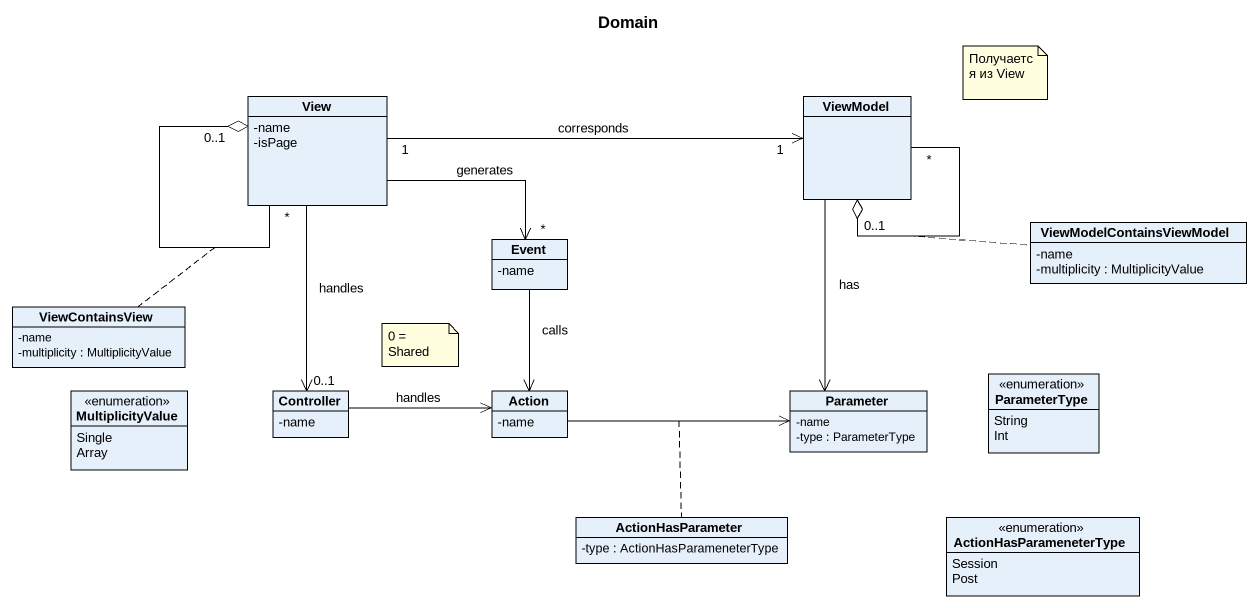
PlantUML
@startuml
title Domain
hide circle
hide empty members
skinparam classAttributeIconSize 0
class View {
  -name
  -isPage
}
class ViewModel
class Event {
  -name
}
class ViewModelContainsViewModel {
  -name
  -multiplicity : MultiplicityValue
}
class ViewContainsView {
  -name
  -multiplicity : MultiplicityValue
}
enum ParameterType {
  String
  Int
}
enum MultiplicityValue {
  Single
  Array
}
class Controller {
  -name
}
class "Action" as Action_ {
  -name
}
class Parameter {
  -name
  -type : ParameterType
}
class ActionHasParameter {
  -type : ActionHasParameneterType
}
enum ActionHasParameneterType {
  Session
  Post
}
View "*" --o "0..1" View
(View, View) .. ViewContainsView
View "1" -right-> "1" ViewModel : corresponds
View -right-> "*" Event : generates
ViewModel "0..1" o-- "*" ViewModel
(ViewModel, ViewModel) .. ViewModelContainsViewModel
ViewModel --> Parameter : has
Event --> Action_ : calls
Controller "0..1" <-up- View : handles
Controller -right-> Action_ : handles
Action_ -right-> Parameter
(Action_, Parameter) .. ActionHasParameter
note as N1
  Получается из View
end note
note as N2
  0 = Shared
end note
@enduml
